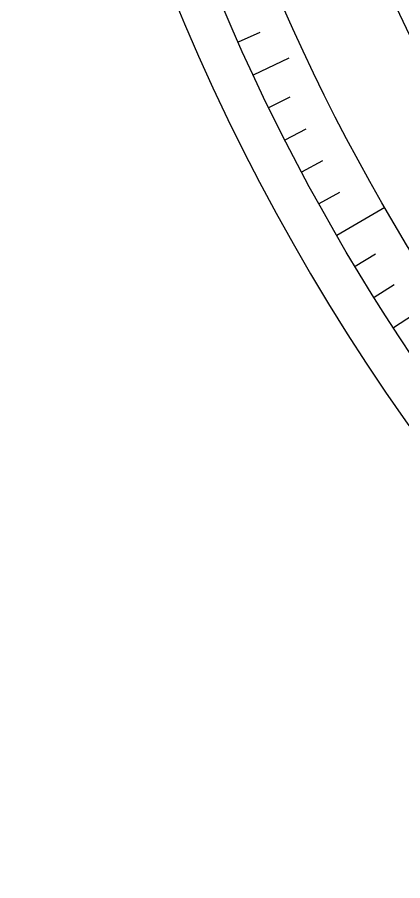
# Model space of a CAD drawing. Header units: millimetres. Extents: x -68 to 67, y -67 to 79.
# Drawn here: x -67.5 to -55.18, y -53.69 to -26.12 of the extents above; entities that cross this region are included whole.
import ezdxf

# ---------------------------------------------------------------- set-up
doc = ezdxf.new("R2010")
doc.units = ezdxf.units.MM
for name, color, linetype in [('CUT_OUTER', 1, 'Continuous'), ('ENGRAVE', 7, 'Continuous'), ('ENGRAVE_FINE', 8, 'Continuous')]:
    doc.layers.add(name, color=color, linetype=linetype)

msp = doc.modelspace()

# ---------------------------------------------------------------- linework, layer by layer
at = {"layer": 'CUT_OUTER'}
msp.add_arc((0, -0.0003), 67.4997, 179.84931, 4.094999, dxfattribs=at)
at = {"layer": 'ENGRAVE'}
for points in [[(-59.9523, -27.9562), (-58.8052, -27.4213)], [(-57.2876, -33.075), (-55.7531, -32.1891)]]:
    msp.add_lwpolyline(points, dxfattribs=at)
for radius in [66.15, 66.15, 64.3781, 61.0875, 61.0875, 58.4888]:
    msp.add_circle((0, 0), radius, dxfattribs=at)
at = {"layer": 'ENGRAVE_FINE'}
for points in [[(-60.431, -26.9056), (-59.7373, -26.5968)], [(-59.4552, -28.9983), (-58.7727, -28.6654)], [(-58.9401, -30.0315), (-58.2635, -29.6867)], [(-58.407, -31.0555), (-57.7365, -30.699)], [(-57.8561, -32.0702), (-57.1919, -31.702)], [(-56.7016, -34.0698), (-56.0507, -33.6787)], [(-56.0984, -35.0542), (-55.4544, -34.6518)], [(-55.4781, -36.0279), (-54.8412, -35.6143)]]:
    msp.add_lwpolyline(points, dxfattribs=at)

doc.saveas('drawing.dxf')
